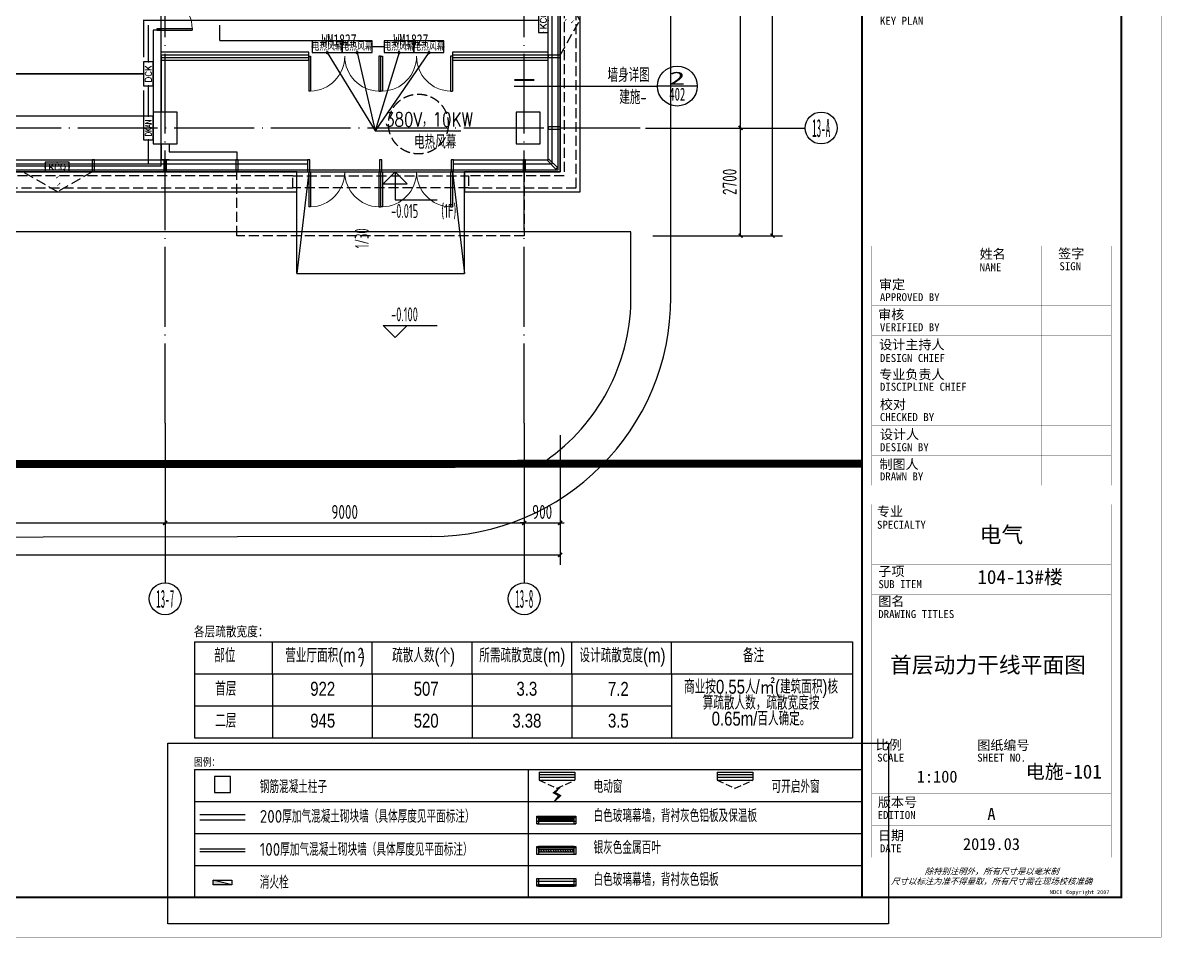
# Model space of a CAD drawing. Extents: x -228436 to 663611, y -207485 to 163917.
# Drawn here: x 44930 to 73468, y -20288 to 2638 of the extents above; entities that cross this region are included whole.
import ezdxf
from ezdxf.enums import TextEntityAlignment as Align

# ---------------------------------------------------------------- set-up
doc = ezdxf.new("R2010")
doc.units = 0
doc.header["$LTSCALE"] = 1000
for name, pattern in [('13#楼幕墙$0$DASH', [0.35, 0.25, -0.1]), ('X-104 13#平面$0$109-34 轴网$0$L1$0$$AUDIT_BAD_LTYPE1', [0]), ('X-104 13#平面$0$ACAD_ISO04W100', [30, 24, -3, 0, -3]), ('X-104 13#平面$0$DASH', [0.35, 0.25, -0.1]), ('X-104 13#平面$0$DOTE', [2.42, 2, -0.2, 0.02, -0.2]), ('X-平面图例$0$109-34 轴网$0$L1$0$$AUDIT_BAD_LTYPE1', [0]), ('X-平面图例$0$DASH', [0.35, 0.25, -0.1])]:
    doc.linetypes.add(name, pattern=pattern)
doc.layers.get('0').update_dxf_attribs({"linetype": 'CONTINUOUS'})
doc.layers.get('Defpoints').update_dxf_attribs({"linetype": 'CONTINUOUS'})
for name, color, linetype in [('104 13#平面$0$03-表格_紫', 197, 'CONTINUOUS'), ('104 13#平面$0$A-0-图名图例', 2, 'CONTINUOUS'), ('13#楼幕墙$0$A-C_幕墙龙骨', 8, 'CONTINUOUS'), ('13#楼幕墙$0$A-C_玻璃幕墙', 8, 'CONTINUOUS'), ('13#楼幕墙$0$A-C_窗', 8, 'CONTINUOUS'), ('13#楼幕墙$0$A-C_门', 8, 'CONTINUOUS'), ('AXIS_TEXT', 7, 'CONTINUOUS'), ('DIM-动力', 80, 'CONTINUOUS'), ('EQUIP-动力', 80, 'CONTINUOUS'), ('SHEET_TEXT', 7, 'CONTINUOUS'), ('WIRE-插座', 160, 'CONTINUOUS'), ('X-104 13#平面$0$01-标注_标高', 8, 'CONTINUOUS'), ('X-104 13#平面$0$01-标注_符号', 8, 'CONTINUOUS'), ('X-104 13#平面$0$01-标注_轴线坐标', 8, 'CONTINUOUS'), ('X-104 13#平面$0$02-TEXT_轴号', 7, 'CONTINUOUS'), ('X-104 13#平面$0$02-TEXT_门窗', 8, 'CONTINUOUS'), ('X-104 13#平面$0$A-C_玻璃幕墙', 8, 'CONTINUOUS'), ('X-104 13#平面$0$A-C_门', 8, 'CONTINUOUS'), ('X-104 13#平面$0$A-E_楼梯', 171, 'CONTINUOUS'), ('X-104 13#平面$0$A-I_卫-洁具', 8, 'CONTINUOUS'), ('X-104 13#平面$0$A-O_散水', 8, 'CONTINUOUS'), ('X-104 13#平面$0$A-TECH_结构', 8, 'CONTINUOUS'), ('X-104 13#平面$0$A_AXIS-轴线', 8, 'X-104 13#平面$0$DOTE'), ('X-104 13#平面$0$A_STR-砌块墙', 7, 'CONTINUOUS'), ('X-104 13#平面$0$A_STR-砼柱', 7, 'CONTINUOUS'), ('X-104 13#平面$0$DOOR_FIRE', 8, 'CONTINUOUS'), ('X-104 13#平面$0$M-用地 红线', 20, 'X-104 13#平面$0$ACAD_ISO04W100'), ('X-104 13#平面$0$M-绿化 首层轮廓', 197, 'CONTINUOUS'), ('X-104 13#平面$0$M-道路 边线', 151, 'CONTINUOUS'), ('X-平面图例$0$03-表格_197', 197, 'CONTINUOUS'), ('X-平面图例$0$04-电动窗', 1, 'CONTINUOUS'), ('X-平面图例$0$A-0-图名图例', 2, 'CONTINUOUS'), ('X-平面图例$0$A-C_玻璃幕墙', 140, 'CONTINUOUS'), ('X-平面图例$0$A-金属背板', 40, 'CONTINUOUS'), ('X-平面图例$0$COLUMN', 4, 'CONTINUOUS'), ('X-平面图例$0$EQUIP_消火栓', 7, 'CONTINUOUS'), ('X-平面图例$0$WAL1', 30, 'CONTINUOUS')]:
    doc.layers.add(name, color=color, linetype=linetype)
doc.layers.add('X-104 13#平面$0$000套内', color=8, linetype='CONTINUOUS', lineweight=30, plot=False)
doc.styles.add('104 13#平面$0$HT_HWXH', font='STXIHEI.TTF', dxfattribs={"width": 0.8})
doc.styles.add('104 13#平面$0$Standard', font='ros.shx', dxfattribs={"width": 0.8, "bigfont": 'jd.shx'})
doc.styles.add('_TEL_DIM', font='ROMANS2', dxfattribs={"width": 0.8, "height": 3.5, "bigfont": 'HZDF2'})
doc.styles.add('COMPLEX', font='COMPLEX')
doc.styles.add('X-104 13#平面$0$_TCH_AXIS', font='STXIHEI.TTF', dxfattribs={"width": 0.75})
doc.styles.add('X-104 13#平面$0$_TCH_DIM', font='ros1.shx', dxfattribs={"width": 0.8, "bigfont": 'jd.shx'})
doc.styles.add('X-104 13#平面$0$_TCH_DIM_T3', font='ros1.shx', dxfattribs={"width": 0.8, "bigfont": 'jd.shx'})
doc.styles.add('X-104 13#平面$0$_TCH_LABEL', font='STXIHEI.TTF', dxfattribs={"width": 0.75})
doc.styles.add('X-104 13#平面$0$_TCH_WINDOW', font='STXIHEI.TTF', dxfattribs={"width": 0.75, "height": 3.5})
doc.styles.add('X-平面图例$0$HT_HWXH', font='STXIHEI.TTF', dxfattribs={"width": 0.8})
doc.styles.add('X-平面图例$0$Standard', font='gbenor.shx', dxfattribs={"bigfont": 'gbcbig.shx'})
doc.styles.add('华文细黑', font='STXIHEI.TTF')
doc.styles.add('图签信息$0$华文细黑', font='STXIHEI.TTF', dxfattribs={"height": 10})
doc.dimstyles.new('X-104 13#平面$0$_TCH_ARCH&&100', dxfattribs={"dimtxt": 350, "dimasz": 100, "dimexe": 250, "dimexo": 300, "dimgap": 100, "dimtad": 1, "dimdec": 0, "dimzin": 0, "dimdsep": 46, "dimtxsty": 'X-104 13#平面$0$_TCH_DIM_T3', "dimblk": 'X-104 13#平面$0$_ArchTick', "dimcen": 0.09, "dimclrt": 7, "dimazin": 2, "dimtfac": 1, "dimtdec": 0, "dimtix": 1, "dimtmove": 2, "dimatfit": 3, "dimfxl": 0, "dimtolj": 1, "dimtzin": 0, "dimarcsym": 0})

# ---------------------------------------------------------------- blocks, each defined once
blk = doc.blocks.new('图签信息$0$WDCE Copyright200X')
at = {"const_width": 0.016}
blk.add_lwpolyline([(-10.6, 1.26, 1), (-11.4, 1.26, 1)], format="xyb", close=True, dxfattribs=at)
at = {"style": '图签信息$0$华文细黑'}
for s, p in [('WDCE ', (-11.46, 0.5)), ('     Copyright ', (-3.51, 0.5))]:
    blk.add_text(s, height=1, dxfattribs=at).set_placement(p, align=Align.BOTTOM_RIGHT)
blk.add_text('c', height=0.6, dxfattribs=at).set_placement((-11.04, 1.35), align=Align.MIDDLE_CENTER)
blk.add_attdef('200X', text='', height=1, dxfattribs=at).set_placement((-0.45, 0.5), align=Align.BOTTOM_RIGHT)
blk = doc.blocks.new('图签信息')
at = {"const_width": 0.5}
blk.add_lwpolyline([(-65, 0), (0, 0), (0, 500.5), (-65, 500.5)], close=True, dxfattribs=at)
at = {"const_width": 0.05}
for points in [[(-62.5, 217.74), (-2.5, 217.74)], [(-62.5, 103.26), (-2.5, 103.26), (-2.5, 163.26), (-62.5, 163.26), (-62.5, 103.26)], [(-37.5, 163.26), (-37.5, 103.26)], [(-20, 163.26), (-20, 103.26)], [(-62.5, 155.76), (-2.5, 155.76)], [(-62.5, 148.26), (-2.5, 148.26)], [(-62.5, 140.76), (-2.5, 140.76)], [(-62.5, 133.26), (-2.5, 133.26)], [(-62.5, 125.76), (-2.5, 125.76)], [(-62.5, 118.26), (-2.5, 118.26)], [(-62.5, 110.76), (-2.5, 110.76)], [(-62.5, 98.5), (-2.5, 98.5), (-2.5, 10), (-62.5, 10), (-62.5, 98.5)], [(-62.5, 83.5), (-2.5, 83.5)], [(-62.5, 76), (-2.5, 76)], [(-62.5, 40), (-2.5, 40)], [(-37.5, 40), (-37.5, 26)], [(-62.5, 26), (-2.5, 26)], [(-62.5, 18), (-2.5, 18)]]:
    blk.add_lwpolyline(points, dxfattribs=at)
blk.add_blockref('图签信息$0$WDCE Copyright200X', (-2.5, 0)).add_auto_attribs({'200X': '2007'})
at = {"style": '图签信息$0$华文细黑'}
for s, height, p in [('KEY PLAN', 2, (-60.5, 220.74)), ('姓名', 2.4, (-35.5, 162.47)), ('签字', 2.4, (-15.81, 162.57)), ('NAME', 2, (-35.5, 158.96)), ('SIGN', 2, (-15.5, 159.2)), ('审定', 2.4, (-60.73, 154.81)), ('APPROVED BY', 2, (-60.5, 151.44)), ('审核', 2.4, (-60.95, 147.29)), ('VERIFIED BY', 2, (-60.5, 143.91)), ('设计主持人', 2.4, (-60.68, 139.76)), ('DESIGN CHIEF', 2, (-60.5, 136.19)), ('专业负责人', 2.4, (-60.67, 132.26)), ('DISCIPLINE CHIEF', 2, (-60.5, 128.98)), ('校对', 2.4, (-60.5, 124.76)), ('CHECKED BY', 2, (-60.5, 121.37)), ('设计人', 2.4, (-60.5, 117.26)), ('DESIGN BY', 2, (-60.5, 113.83)), ('制图人', 2.4, (-60.61, 109.76)), ('DRAWN BY', 2, (-60.5, 106.5)), ('专业', 2.4, (-61.23, 97.93)), ('SPECIALTY', 2, (-61.23, 94.38)), ('子项', 2.4, (-60.88, 82.92)), ('SUB ITEM', 2, (-60.88, 79.5)), ('图名', 2.4, (-60.91, 75.41)), ('DRAWING TITLES', 2, (-60.91, 72)), ('比例', 2.4, (-61.56, 39.42)), ('图纸编号', 2.4, (-36.1, 39.32)), ('SCALE', 2, (-61.19, 36)), ('SHEET NO.', 2, (-36.1, 36)), ('版本号', 2.4, (-61, 25.03)), ('EDITION', 2, (-61.06, 21.61)), ('日期', 2.4, (-61, 16.68)), ('DATE', 2, (-60.5, 13.26))]:
    blk.add_text(s, height=height, dxfattribs=at).set_placement(p, align=Align.TOP_LEFT)
at = {"color": 4, "style": '图签信息$0$华文细黑'}
for s, p in [('A', (-32.53, 19.4)), ('2019.03', (-32.53, 11.84))]:
    blk.add_text(s, height=3, dxfattribs=at).set_placement(p, align=Align.CENTER)
at = {"style": '图签信息$0$华文细黑', "oblique": 20}
for s, p in [('除特别注明外，所有尺寸是以毫米制', (-32.5, 6.5)), ('尺寸以标注为准不得量取，所有尺寸需在现场校核准确', (-32.5, 4))]:
    blk.add_text(s, height=1.5, dxfattribs=at).set_placement(p, align=Align.MIDDLE_CENTER)
blk = doc.blocks.new('图签-A1')
at = {"color": 2}
blk.add_blockref('图签信息', (0, 0), dxfattribs=at)
blk = doc.blocks.new('图框-A1')
for points, const_width in [([(0, 0), (841, 0), (841, 594), (0, 594)], 0.05), ([(766, 584), (25, 584), (25, 10), (766, 10)], 0.5)]:
    blk.add_lwpolyline(points, close=True, dxfattribs=dict(const_width=const_width))
blk = doc.blocks.new('_AXISO')
blk.add_circle((0, 0), 0.5)
at = {"layer": 'AXIS_TEXT', "style": 'COMPLEX', "width": 1.041667}
blk.add_attdef('A', text='', height=0.56, dxfattribs=at).set_placement((-0.25, -0.28), (0.25, -0.28), align=Align.FIT)
blk = doc.blocks.new('X-104 13#平面$0$_ArchTick')
at = {"color": 0, "linetype": 'ByBlock', "const_width": 0.4}
blk.add_lwpolyline([(-0.5, -0.5), (0.5, 0.5)], dxfattribs=at)
blk = doc.blocks.new('*D765')
at = {"layer": 'Defpoints', "color": 0}
for p in [(-900, -7401), (58400, -7401), (58400, -10701)]:
    blk.add_point(p, dxfattribs=at)
at = {"layer": 'X-104 13#平面$0$01-标注_轴线坐标', "color": 0, "lineweight": -2}
for p, q in [((-900, -7701), (-900, -10951)), ((58400, -7701), (58400, -10951)), ((-900, -10701), (58400, -10701))]:
    blk.add_line(p, q, dxfattribs=at)
at = {"layer": 'X-104 13#平面$0$01-标注_轴线坐标', "color": 0, "lineweight": -2, "xscale": 100, "yscale": 100, "zscale": 100, "rotation": 180}
blk.add_blockref('X-104 13#平面$0$_ArchTick', (-900, -10701), dxfattribs=at)
at = {"layer": 'X-104 13#平面$0$01-标注_轴线坐标', "color": 0, "lineweight": -2, "xscale": 100, "yscale": 100, "zscale": 100}
blk.add_blockref('X-104 13#平面$0$_ArchTick', (58400, -10701), dxfattribs=at)
at = {"layer": 'X-104 13#平面$0$01-标注_轴线坐标', "color": 7, "insert": (28750, -10426), "char_height": 350, "attachment_point": 5, "style": 'X-104 13#平面$0$_TCH_DIM_T3'}
blk.add_mtext('\\A1;59300', dxfattribs=at)
blk = doc.blocks.new('*D772')
at = {"layer": 'Defpoints', "color": 0}
for p in [(39500, -7401), (48500, -7401), (48500, -9901)]:
    blk.add_point(p, dxfattribs=at)
at = {"layer": 'X-104 13#平面$0$01-标注_轴线坐标', "color": 0, "lineweight": -2}
for p, q in [((39500, -7701), (39500, -10151)), ((48500, -7701), (48500, -10151)), ((39500, -9901), (48500, -9901))]:
    blk.add_line(p, q, dxfattribs=at)
at = {"layer": 'X-104 13#平面$0$01-标注_轴线坐标', "color": 0, "lineweight": -2, "xscale": 100, "yscale": 100, "zscale": 100, "rotation": 180}
blk.add_blockref('X-104 13#平面$0$_ArchTick', (39500, -9901), dxfattribs=at)
at = {"layer": 'X-104 13#平面$0$01-标注_轴线坐标', "color": 0, "lineweight": -2, "xscale": 100, "yscale": 100, "zscale": 100}
blk.add_blockref('X-104 13#平面$0$_ArchTick', (48500, -9901), dxfattribs=at)
at = {"layer": 'X-104 13#平面$0$01-标注_轴线坐标', "color": 7, "insert": (44000, -9626), "char_height": 350, "attachment_point": 5, "style": 'X-104 13#平面$0$_TCH_DIM_T3'}
blk.add_mtext('\\A1;9000', dxfattribs=at)
blk = doc.blocks.new('*D773')
at = {"layer": 'Defpoints', "color": 0}
for p in [(48500, -7401), (57500, -7401), (57500, -9901)]:
    blk.add_point(p, dxfattribs=at)
at = {"layer": 'X-104 13#平面$0$01-标注_轴线坐标', "color": 0, "lineweight": -2}
for p, q in [((48500, -7701), (48500, -10151)), ((57500, -7701), (57500, -10151)), ((48500, -9901), (57500, -9901))]:
    blk.add_line(p, q, dxfattribs=at)
at = {"layer": 'X-104 13#平面$0$01-标注_轴线坐标', "color": 0, "lineweight": -2, "xscale": 100, "yscale": 100, "zscale": 100, "rotation": 180}
blk.add_blockref('X-104 13#平面$0$_ArchTick', (48500, -9901), dxfattribs=at)
at = {"layer": 'X-104 13#平面$0$01-标注_轴线坐标', "color": 0, "lineweight": -2, "xscale": 100, "yscale": 100, "zscale": 100}
blk.add_blockref('X-104 13#平面$0$_ArchTick', (57500, -9901), dxfattribs=at)
at = {"layer": 'X-104 13#平面$0$01-标注_轴线坐标', "color": 7, "insert": (53000, -9626), "char_height": 350, "attachment_point": 5, "style": 'X-104 13#平面$0$_TCH_DIM_T3'}
blk.add_mtext('\\A1;9000', dxfattribs=at)
blk = doc.blocks.new('*D774')
at = {"layer": 'Defpoints', "color": 0}
for p in [(57500, -7401), (58400, -7401), (58400, -9901)]:
    blk.add_point(p, dxfattribs=at)
at = {"layer": 'X-104 13#平面$0$01-标注_轴线坐标', "color": 0, "lineweight": -2}
for p, q in [((57500, -7701), (57500, -10151)), ((58400, -7701), (58400, -10151)), ((57500, -9901), (57400, -9901)), ((57500, -9901), (58400, -9901)), ((58400, -9901), (58500, -9901))]:
    blk.add_line(p, q, dxfattribs=at)
at = {"layer": 'X-104 13#平面$0$01-标注_轴线坐标', "color": 0, "lineweight": -2, "xscale": 100, "yscale": 100, "zscale": 100}
blk.add_blockref('X-104 13#平面$0$_ArchTick', (57500, -9901), dxfattribs=at)
at = {"layer": 'X-104 13#平面$0$01-标注_轴线坐标', "color": 0, "lineweight": -2, "xscale": 100, "yscale": 100, "zscale": 100, "rotation": 180}
blk.add_blockref('X-104 13#平面$0$_ArchTick', (58400, -9901), dxfattribs=at)
at = {"layer": 'X-104 13#平面$0$01-标注_轴线坐标', "color": 7, "insert": (57950, -9626), "char_height": 350, "attachment_point": 5, "style": 'X-104 13#平面$0$_TCH_DIM_T3'}
blk.add_mtext('\\A1;900', dxfattribs=at)
blk = doc.blocks.new('*D785')
at = {"layer": 'Defpoints', "color": 0}
for p in [(60425, 23235), (63725, 23235), (60425, -2700)]:
    blk.add_point(p, dxfattribs=at)
at = {"layer": 'X-104 13#平面$0$01-标注_轴线坐标', "color": 0, "lineweight": -2}
for p, q in [((60725, 23235), (63975, 23235)), ((63725, -2700), (63725, 23235)), ((60725, -2700), (63975, -2700))]:
    blk.add_line(p, q, dxfattribs=at)
at = {"layer": 'X-104 13#平面$0$01-标注_轴线坐标', "color": 0, "lineweight": -2, "xscale": 100, "yscale": 100, "zscale": 100}
for p, rotation in [((63725, 23235), 90), ((63725, -2700), 270)]:
    blk.add_blockref('X-104 13#平面$0$_ArchTick', p, dxfattribs=dict(at, rotation=rotation))
at = {"layer": 'X-104 13#平面$0$01-标注_轴线坐标', "color": 7, "insert": (63450, 10268), "char_height": 350, "attachment_point": 5, "rotation": 90, "style": 'X-104 13#平面$0$_TCH_DIM_T3'}
blk.add_mtext('\\A1;25935', dxfattribs=at)
blk = doc.blocks.new('*D786')
at = {"layer": 'Defpoints', "color": 0}
for p in [(60425, 0), (62925, 0), (60425, -2700)]:
    blk.add_point(p, dxfattribs=at)
at = {"layer": 'X-104 13#平面$0$01-标注_轴线坐标', "color": 0, "lineweight": -2}
for p, q in [((60725, 0), (63175, 0)), ((62925, -2700), (62925, 0)), ((60725, -2700), (63175, -2700))]:
    blk.add_line(p, q, dxfattribs=at)
at = {"layer": 'X-104 13#平面$0$01-标注_轴线坐标', "color": 0, "lineweight": -2, "xscale": 100, "yscale": 100, "zscale": 100}
for p, rotation in [((62925, 0), 90), ((62925, -2700), 270)]:
    blk.add_blockref('X-104 13#平面$0$_ArchTick', p, dxfattribs=dict(at, rotation=rotation))
at = {"layer": 'X-104 13#平面$0$01-标注_轴线坐标', "color": 7, "insert": (62650, -1350), "char_height": 350, "attachment_point": 5, "rotation": 90, "style": 'X-104 13#平面$0$_TCH_DIM_T3'}
blk.add_mtext('\\A1;2700', dxfattribs=at)
blk = doc.blocks.new('*D787')
at = {"layer": 'Defpoints', "color": 0}
for p in [(60425, 9000), (62925, 9000), (60425, 0)]:
    blk.add_point(p, dxfattribs=at)
at = {"layer": 'X-104 13#平面$0$01-标注_轴线坐标', "color": 0, "lineweight": -2}
for p, q in [((60725, 9000), (63175, 9000)), ((62925, 0), (62925, 9000)), ((60725, 0), (63175, 0))]:
    blk.add_line(p, q, dxfattribs=at)
at = {"layer": 'X-104 13#平面$0$01-标注_轴线坐标', "color": 0, "lineweight": -2, "xscale": 100, "yscale": 100, "zscale": 100}
for p, rotation in [((62925, 9000), 90), ((62925, 0), 270)]:
    blk.add_blockref('X-104 13#平面$0$_ArchTick', p, dxfattribs=dict(at, rotation=rotation))
at = {"layer": 'X-104 13#平面$0$01-标注_轴线坐标', "color": 7, "insert": (62650, 4500), "char_height": 350, "attachment_point": 5, "rotation": 90, "style": 'X-104 13#平面$0$_TCH_DIM_T3'}
blk.add_mtext('\\A1;9000', dxfattribs=at)
blk = doc.blocks.new('13#楼幕墙$0$A$C62EA228A')
at = {"linetype": '13#楼幕墙$0$DASH'}
blk.add_lwpolyline([(10, -300), (-860, -797), (-1730, -300)], dxfattribs=at)
at = {"layer": '13#楼幕墙$0$A-C_玻璃幕墙', "color": 1}
blk.add_lwpolyline([(-889, -674, 0, 25, 0), (-792, -580, 0, 0, 0), (-890, -456, 25, 0, 0), (-786, -374, 0, 0, 0)], format="xyseb", dxfattribs=at)
blk = doc.blocks.new('13#楼幕墙$0$A$C7A413A1D')
blk.add_lwpolyline([(-70, -300), (-10, -300), (-10, 0), (-70, 0)], close=True)
blk = doc.blocks.new('13#楼幕墙$0$$DorLib2D$00000002')
for p, q in [((-0.5, 0), (-0.5, 0.4875)), ((-0.475, 0.4875), (-0.5, 0.4875)), ((-0.475, 0), (-0.475, 0.4875)), ((0.475, 0), (0.475, 0.4875)), ((0.475, 0.4875), (0.5, 0.4875)), ((0.5, 0), (0.5, 0.4875)), ((-0.5, 0), (-0.475, 0)), ((0.5, 0), (0.475, 0))]:
    blk.add_line(p, q)
at = {"lineweight": 13}
for centre, start, end in [((-0.4875, 0), 0, 88.53072), ((0.4875, 0), 91.46928, 180)]:
    blk.add_arc(centre, 0.4875, start, end, dxfattribs=at)
blk = doc.blocks.new('13#楼幕墙')
at = {"layer": '13#楼幕墙$0$A-C_幕墙龙骨'}
blk.add_lwpolyline([(58118, -782), (58082, -818), (58294, -1030), (58330, -994)], close=True, dxfattribs=at)
at = {"layer": '13#楼幕墙$0$A-C_玻璃幕墙'}
for p, q in [((58100, -800), (58100, 18820)), ((58200, -900), (58200, 10770)), ((58350, -1050), (58350, 10770)), ((21800, -800), (52070, -800)), ((55730, -800), (58100, -800)), ((21900, -900), (52070, -900)), ((22050, -1050), (52070, -1050)), ((55730, -900), (58200, -900)), ((55730, -1050), (58350, -1050))]:
    blk.add_line(p, q, dxfattribs=at)
blk.add_lwpolyline([(4493, 15500), (-900, 15500), (-900, -1700), (22100, -1700), (22100, -1100), (58400, -1100), (58400, 18960), (53293, 23245), (37800, 14300), (37800, 10200), (12500, 10200), (4493, 15500)], dxfattribs=at)
at = {"layer": '13#楼幕墙$0$A-C_幕墙龙骨', "rotation": 90}
for p in [(58100, 1840), (58100, 40)]:
    blk.add_blockref('13#楼幕墙$0$A$C7A413A1D', p, dxfattribs=at)
at = {"layer": '13#楼幕墙$0$A-C_幕墙龙骨'}
for p in [(46740, -800), (48540, -800), (50340, -800), (52140, -800), (53940, -800), (55740, -800), (57540, -800)]:
    blk.add_blockref('13#楼幕墙$0$A$C7A413A1D', p, dxfattribs=at)
at = {"layer": '13#楼幕墙$0$A-C_窗', "xscale": -1, "rotation": 90}
blk.add_blockref('13#楼幕墙$0$A$C62EA228A', (58100, 1840), dxfattribs=at)
at = {"layer": '13#楼幕墙$0$A-C_窗'}
blk.add_blockref('13#楼幕墙$0$A$C62EA228A', (46660, -800), dxfattribs=at)
at = {"layer": '13#楼幕墙$0$A-C_门', "xscale": -1800, "yscale": -1800, "zscale": 100}
for p in [(53000, -1100), (54800, -1100)]:
    blk.add_blockref('13#楼幕墙$0$$DorLib2D$00000002', p, dxfattribs=at)
blk = doc.blocks.new('X-104 13#平面$0$A$C0BB3323F')
at = {"layer": 'Defpoints'}
blk.add_lwpolyline([(59300, 600), (59300, 20660), (54205, 24935), (38700, 16000), (38700, 11900), (13400, 11900), (5393, 17200), (0, 17200), (0, 0), (23000, 0), (23000, 600)], close=True, dxfattribs=at)
at = {"layer": 'X-104 13#平面$0$M-用地 红线', "ltscale": 0.05, "const_width": 200}
blk.add_lwpolyline([(-7235, -1505), (-2249, -6741), (66865, -6716)], dxfattribs=at)
at = {"layer": 'X-104 13#平面$0$M-绿化 首层轮廓'}
for p, q in [((61076, -900), (24200, -900)), ((61070, -2786), (61076, -900)), ((-2249, -6741), (58823, -6719))]:
    blk.add_line(p, q, dxfattribs=at)
blk.add_arc((56076, -2541), 5000, 303.3233, 357.2011, dxfattribs=at)
at = {"layer": 'X-104 13#平面$0$M-道路 边线', "ltscale": 0.5}
for p, q in [((62076, -2539), (62069, 17786)), ((56087, -8541), (56087, -8541))]:
    blk.add_line(p, q, dxfattribs=at)
at = {"layer": 'X-104 13#平面$0$M-道路 边线', "ltscale": 0.02}
blk.add_lwpolyline([(56087, -8541), (-7235, -8649)], dxfattribs=at)
at = {"layer": 'X-104 13#平面$0$M-道路 边线', "ltscale": 0.5}
blk.add_arc((56076, -2541), 6000, 270.0977, 0.0204, dxfattribs=at)
blk = doc.blocks.new('X-104 13#平面$0$$DorLib2D$00000002')
for p, q in [((-0.5, 0), (-0.5, 0.4875)), ((-0.475, 0.4875), (-0.5, 0.4875)), ((-0.475, 0), (-0.475, 0.4875)), ((0.475, 0), (0.475, 0.4875)), ((0.475, 0.4875), (0.5, 0.4875)), ((0.5, 0), (0.5, 0.4875)), ((-0.5, 0), (-0.475, 0)), ((0.5, 0), (0.475, 0))]:
    blk.add_line(p, q)
at = {"lineweight": 13}
for centre, start, end in [((-0.4875, 0), 0, 88.53072), ((0.4875, 0), 91.46928, 180)]:
    blk.add_arc(centre, 0.4875, start, end, dxfattribs=at)
blk = doc.blocks.new('_FZHK')
blk.add_lwpolyline([(-0.5, -0.5), (0.5, -0.5), (0.5, 0.5), (-0.5, 0.5)], close=True)
blk = doc.blocks.new('X-平面图例$0$$WINLIB2D$00000039')
at = {"color": 0}
for points in [[(-0.5, 0.5), (-0.5, -0.5)], [(0.5, 0.5), (-0.5, 0.5)], [(0.5, -0.5), (0.5, 0.5)], [(-0.5, 0.167), (0.5, 0.167)], [(-0.452, -0.167), (-0.5, 0.084)], [(-0.384, -0.167), (-0.448, 0.167)], [(-0.316, -0.167), (-0.38, 0.167)], [(-0.248, -0.167), (-0.312, 0.167)], [(-0.18, -0.167), (-0.244, 0.167)], [(-0.112, -0.167), (-0.176, 0.167)], [(-0.044, -0.167), (-0.108, 0.167)], [(0.024, -0.167), (-0.04, 0.167)], [(0.092, -0.167), (0.028, 0.167)], [(0.16, -0.167), (0.096, 0.167)], [(0.228, -0.167), (0.164, 0.167)], [(0.296, -0.167), (0.232, 0.167)], [(0.364, -0.167), (0.3, 0.167)], [(0.432, -0.167), (0.368, 0.167)], [(0.5, -0.167), (0.436, 0.167)], [(-0.5, -0.167), (0.5, -0.167)], [(0.5, -0.5), (-0.5, -0.5)]]:
    blk.add_lwpolyline(points, dxfattribs=at)
blk = doc.blocks.new('X-平面图例$0$$LinePat$岩棉板')
at = {"color": 0}
for p, q in [((0, -17), (12, -67)), ((12, -67), (24, -17))]:
    blk.add_line(p, q, dxfattribs=at)
for centre, start, end in [((12, -17), 0, 180), ((0, -67), 270, 0), ((24, -67), 180, 270)]:
    blk.add_arc(centre, 12, start, end, dxfattribs=at)
at = {"layer": 'Defpoints'}
blk.add_point((0, 0), dxfattribs=at)
at = {"layer": 'Defpoints', "color": 0}
blk.add_point((24, -84), dxfattribs=at)
blk = doc.blocks.new('X-平面图例$0$ii')
blk.add_lwpolyline([(-1340, 0), (0, 0), (0, -150), (-1340, -150)], close=True)
at = {"color": 8, "xscale": -1.801075267316308, "yscale": 1.782568518697715, "zscale": 1.782568518697715}
for p in [(-1297, 0), (-1254, 0), (-1210, 0), (-1167, 0), (-1124, 0), (-1081, 0), (-1037, 0), (-994, 0), (-951, 0), (-908, 0), (-865, 0), (-821, 0), (-778, 0), (-735, 0), (-692, 0), (-648, 0), (-605, 0), (-562, 0), (-519, 0), (-475, 0), (-432, 0), (-389, 0), (-346, 0), (-303, 0), (-259, 0), (-216, 0), (-173, 0), (-130, 0), (-86, 0), (-43, 0), (0, 0)]:
    blk.add_blockref('X-平面图例$0$$LinePat$岩棉板', p, dxfattribs=at)
blk = doc.blocks.new('X-平面图例$0$$TCHSYS$WIN2D')
for p, q in [((-0.5, 0.5), (0.5, 0.5)), ((-0.5, 0.5), (-0.5, -0.5)), ((0.5, 0.5), (0.5, -0.5)), ((0.5, 0.167), (-0.5, 0.167)), ((0.5, -0.167), (-0.5, -0.167)), ((-0.5, -0.5), (0.5, -0.5))]:
    blk.add_line(p, q)
blk = doc.blocks.new('X-平面图例$0$开启扇')
at = {"layer": 'X-平面图例$0$04-电动窗'}
h = blk.add_hatch(color=1, dxfattribs=at)
h.dxf.hatch_style = 1
h.paths.add_polyline_path([(771, 319), (600, 508), (817, 625), (569, 845), (738, 635), (521, 518)])
at = {"linetype": 'X-平面图例$0$DASH'}
blk.add_lwpolyline([(0, 50), (670, 350), (1340, 50)], dxfattribs=at)
at = {"layer": 'X-平面图例$0$04-电动窗', "color": 1}
blk.add_lwpolyline([(771, 319), (600, 508), (817, 625), (569, 845), (738, 635), (521, 518), (771, 319)], close=True, dxfattribs=at)
at = {"xscale": -1340, "yscale": 300, "zscale": 1340, "rotation": 180}
blk.add_blockref('X-平面图例$0$$TCHSYS$WIN2D', (670, -100), dxfattribs=at)
blk = doc.blocks.new('X-平面图例$0$$TwtSys$00000434')
for p, q in [((-0.5, 0.5), (-0.5, -0.5)), ((-0.5, -0.5), (0.5, 0.5)), ((0.5, 0.5), (-0.5, 0.5)), ((0.5, -0.5), (0.5, 0.5)), ((-0.5, -0.5), (0.5, -0.5))]:
    blk.add_line(p, q)
blk.add_solid([(0.5, -0.5), (0.5, 0.5), (-0.5, -0.5)])
blk = doc.blocks.new('X-平面图例')
at = {"layer": 'Defpoints'}
blk.add_lwpolyline([(0, 6800), (27101, 6800), (27101, 0), (0, 0)], close=True, dxfattribs=at)
at = {"layer": 'X-平面图例$0$03-表格_197'}
for p, q in [((1000, 5800), (26101, 5800)), ((1000, 5800), (1000, 1000)), ((13550, 5800), (13550, 1000)), ((26101, 5800), (26101, 1000)), ((1000, 4600), (26101, 4600)), ((1000, 3400), (26101, 3400)), ((1000, 2200), (26101, 2200)), ((1000, 1000), (26101, 1000))]:
    blk.add_line(p, q, dxfattribs=at)
at = {"layer": 'X-平面图例$0$A-C_玻璃幕墙'}
for p, q in [((13877, 4055), (15337, 4055)), ((13937, 1711), (15277, 1711)), ((13937, 1411), (15277, 1411))]:
    blk.add_line(p, q, dxfattribs=at)
at = {"layer": 'X-平面图例$0$A-C_玻璃幕墙', "linetype": 'X-平面图例$0$DASH'}
blk.add_lwpolyline([(20660, 5400), (21330, 5100), (22000, 5400)], dxfattribs=at)
at = {"layer": 'X-平面图例$0$A-C_玻璃幕墙'}
for points in [[(13877, 4055), (15337, 4055)], [(13937, 3755), (13877, 3755), (13877, 4055), (13937, 4055), (13937, 3755)], [(13877, 4005), (15337, 4005)], [(13877, 3855), (15337, 3855)], [(15337, 3755), (15277, 3755), (15277, 4055), (15337, 4055), (15337, 3755)], [(13877, 3755), (15337, 3755)], [(15337, 2861), (13877, 2861)], [(13877, 1611), (15337, 1611)], [(13877, 1461), (15337, 1461)]]:
    blk.add_lwpolyline(points, dxfattribs=at)
for points in [[(13877, 2911), (13937, 2911), (13937, 2611), (13877, 2611)], [(15277, 2911), (15337, 2911), (15337, 2611), (15277, 2611)], [(13877, 1711), (13937, 1711), (13937, 1411), (13877, 1411)], [(15277, 1711), (15337, 1711), (15337, 1411), (15277, 1411)]]:
    blk.add_lwpolyline(points, close=True, dxfattribs=at)
at = {"layer": 'X-平面图例$0$A-金属背板'}
for points in [[(13937, 4005), (15277, 4005)], [(13937, 3855), (15277, 3855)]]:
    blk.add_lwpolyline(points, dxfattribs=at)
blk.add_lwpolyline([(15277, 1477), (15277, 1461), (13937, 1461), (13937, 1477)], close=True, dxfattribs=at)
at = {"layer": 'X-平面图例$0$WAL1'}
for p, q in [((2905, 4095), (1209, 4095)), ((2905, 3895), (1209, 3895)), ((2905, 2802), (1209, 2802)), ((2905, 2702), (1209, 2702))]:
    blk.add_line(p, q, dxfattribs=at)
at = {"layer": 'X-平面图例$0$A-C_玻璃幕墙', "linetype": 'X-平面图例$0$109-34 轴网$0$L1$0$$AUDIT_BAD_LTYPE1', "xscale": -1, "rotation": 180}
blk.add_blockref('X-平面图例$0$开启扇', (13967, 5450), dxfattribs=at)
at = {"layer": 'X-平面图例$0$A-C_玻璃幕墙', "linetype": 'X-平面图例$0$109-34 轴网$0$L1$0$$AUDIT_BAD_LTYPE1', "xscale": 1340, "yscale": 300, "zscale": 1340}
blk.add_blockref('X-平面图例$0$$TCHSYS$WIN2D', (21330, 5550), dxfattribs=at)
at = {"layer": 'X-平面图例$0$A-C_玻璃幕墙', "xscale": -1}
blk.add_blockref('X-平面图例$0$ii', (13937, 4005), dxfattribs=at)
at = {"layer": 'X-平面图例$0$A-C_玻璃幕墙', "xscale": 1340, "yscale": 300.0000000000001, "zscale": -1340}
blk.add_blockref('X-平面图例$0$$WINLIB2D$00000039', (14607, 2761), dxfattribs=at)
at = {"layer": 'X-平面图例$0$COLUMN', "xscale": 600, "yscale": 600, "zscale": 600}
blk.add_blockref('_FZHK', (2057, 5241), dxfattribs=at)
at = {"layer": 'X-平面图例$0$EQUIP_消火栓', "xscale": 700, "yscale": -180, "zscale": 700, "rotation": 180}
blk.add_blockref('X-平面图例$0$$TwtSys$00000434', (2057, 1556), dxfattribs=at)
at = {"style": 'X-平面图例$0$Standard'}
for s, height, p in [('钢筋混凝土柱子', 482.3, (3459, 4915)), ('电动窗', 482.3, (16010, 4921)), ('可开启外窗', 482.3, (22703, 4921)), ('200厚加气混凝土砌块墙（具体厚度见平面标注）', 482.27, (3459, 3800)), ('白色玻璃幕墙，背衬灰色铝板及保温板', 482.27, (16010, 3828)), ('100厚加气混凝土砌块墙（具体厚度见平面标注）', 482.27, (3459, 2558)), ('银灰色金属百叶', 482.3, (16010, 2628)), ('消火栓', 482.3, (3459, 1321)), ('白色玻璃幕墙，背衬灰色铝板', 482.27, (16010, 1428))]:
    blk.add_text(s, height=height, dxfattribs=at).set_placement(p)
at = {"layer": 'X-平面图例$0$A-0-图名图例', "style": 'X-平面图例$0$HT_HWXH', "width": 0.8}
blk.add_text('图例：', height=290.1, dxfattribs=at).set_placement((988, 5938))
blk = doc.blocks.new('104 13#平面$0$56fds5f8')
at = {"layer": '104 13#平面$0$03-表格_紫'}
for p, q in [((-16500, 2400), (0, 2400)), ((-16500, 2400), (-16500, 0)), ((-14541, 1600), (-14541, 2400)), ((-12041, 1600), (-12041, 2400)), ((-9541, 1600), (-9541, 2400)), ((-7041, 1600), (-7041, 2400)), ((-4541, 1600), (-4541, 2400)), ((0, 2400), (0, 0)), ((-16500, 1599), (0, 1599)), ((-14541, 1600), (-14541, 0)), ((-12041, 1600), (-12041, 0)), ((-9541, 1600), (-9541, 0)), ((-7041, 1600), (-7041, 0)), ((-4541, 1601), (-4541, 1)), ((-16500, 800), (-4541, 800)), ((-16500, 0), (0, 0))]:
    blk.add_line(p, q, dxfattribs=at)
at = {"layer": '104 13#平面$0$03-表格_紫', "style": '104 13#平面$0$Standard', "width": 0.8}
for s, height, p in [('部位', 350, (-15737, 1888)), ('营业厅面积(m )', 350, (-13226, 1888)), ('2', 250, (-12332, 1998)), ('疏散人数(个)', 350, (-10755, 1888)), ('所需疏散宽度(m)', 350, (-8280, 1889)), (' 设计疏散宽度(m)', 350, (-5822, 1889)), ('备注', 350, (-2483, 1888))]:
    blk.add_text(s, height=height, dxfattribs=at).set_placement(p, align=Align.CENTER)
at = {"layer": '104 13#平面$0$03-表格_紫', "char_height": 350, "attachment_point": 5, "style": '104 13#平面$0$Standard'}
for s, insert, width in [('首层', (-15713, 1224), 3429.56), ('922', (-13283, 1224), 2736.58), ('507', (-10690, 1224), 2736.58), ('3.3', (-8166, 1224), 2736.58), ('7.2', (-5872, 1224), 1290.93), ('二层', (-15713, 425), 3429.56), ('945', (-13283, 425), 2736.58), ('520', (-10690, 424), 2736.58), ('3.38', (-8166, 424), 2736.58), ('3.5', (-5872, 425), 1290.93)]:
    blk.add_mtext(s, dxfattribs=dict(at, insert=insert, width=width))
at = {"layer": '104 13#平面$0$03-表格_紫', "insert": (-2295, 875), "char_height": 350, "width": 3980.65, "attachment_point": 5, "line_spacing_factor": 0.685714, "style": '104 13#平面$0$Standard'}
blk.add_mtext('商业按0.55人/{\\fSTXihei|b0|i0|c129|p2;㎡}(建筑面积)核算疏散人数，疏散宽度按0.65m/百人确定。', dxfattribs=at)
blk = doc.blocks.new('$equip$00001816')
for p, q in [((0.75, 0.6), (-0.75, 0.6)), ((-0.75, 0.6), (-0.75, 0)), ((0.75, 0), (0.75, 0.6)), ((-0.75, 0), (0.75, 0))]:
    blk.add_line(p, q)
for p in [(0, 0.6), (-0.75, 0.3), (0, 0), (0.75, 0.3)]:
    blk.add_point(p)
at = {"color": 7, "style": '_TEL_DIM'}
blk.add_attdef('$TEXT$', text='', height=0.4, dxfattribs=at).set_placement((0, 0.3), align=Align.MIDDLE_CENTER)
at = {"color": 7, "style": '_TEL_DIM', "flags": 1}
blk.add_attdef('A', text='', height=0.00002, dxfattribs=at).set_placement((0, 0), align=Align.MIDDLE_CENTER)
blk = doc.blocks.new('X-104 13#平面$0$轴网')
at = {"layer": 'X-104 13#平面$0$01-标注_轴线坐标'}
for p, q in [((60543.5, 0), (64543.5, 0)), ((48500, -7401), (48500, -11401)), ((57500, -7401), (57500, -11401))]:
    blk.add_line(p, q, dxfattribs=at)
at = {"layer": 'X-104 13#平面$0$A_AXIS-轴线', "linetype": 'X-104 13#平面$0$DOTE'}
for p, q in [((48500, -7401), (48500, 24620.3)), ((57500, -7401), (57500, 24620.3)), ((60408.4, 0), (-2925, 0))]:
    blk.add_line(p, q, dxfattribs=at)
at = {"layer": 'X-104 13#平面$0$01-标注_轴线坐标'}
ref = blk.add_blockref('_AXISO', (64943.5, 0), dxfattribs=dict(at, xscale=800, yscale=800, zscale=800))
ref.add_attrib('A', '13-A', dxfattribs={"layer": 'X-104 13#平面$0$02-TEXT_轴号', "height": 452.55, "style": 'X-104 13#平面$0$_TCH_AXIS', "width": 0.456881}).set_placement((64717.2, -226.3), (65169.7, -226.3), align=Align.FIT)
ref = blk.add_blockref('_AXISO', (48500, -11801), dxfattribs=dict(at, xscale=800, yscale=800, zscale=800))
ref.add_attrib('A', '13-7', dxfattribs={"layer": 'X-104 13#平面$0$02-TEXT_轴号', "height": 452.55, "style": 'X-104 13#平面$0$_TCH_AXIS', "width": 0.499498}).set_placement((48273.7, -12027.3), (48726.3, -12027.3), align=Align.FIT)
ref = blk.add_blockref('_AXISO', (57500, -11801), dxfattribs=dict(at, xscale=800, yscale=800, zscale=800))
ref.add_attrib('A', '13-8', dxfattribs={"layer": 'X-104 13#平面$0$02-TEXT_轴号', "height": 452.55, "style": 'X-104 13#平面$0$_TCH_AXIS', "width": 0.499498}).set_placement((57273.7, -12027.3), (57726.3, -12027.3), align=Align.FIT)
for p1, p2, distance, text, picture, middle in [((60425, -2700), (60425, 23235.1), -3300, '25935', '*D785', (63450, 10267.5)), ((60425, 0), (60425, 9000), -2500, '9000', '*D787', (62650, 4500)), ((60425, -2700), (60425, 0), -2500, '2700', '*D786', (62650, -1350)), ((-900, -7401), (58400, -7401), -3300, '59300', '*D765', (28750, -10426)), ((39500, -7401), (48500, -7401), -2500, '9000', '*D772', (44000, -9626)), ((48500, -7401), (57500, -7401), -2500, '9000', '*D773', (53000, -9626)), ((57500, -7401), (58400, -7401), -2500, '900', '*D774', (57950, -9626))]:
    dim = blk.add_aligned_dim(p1=p1, p2=p2, distance=distance, text=text, dimstyle='X-104 13#平面$0$_TCH_ARCH&&100', dxfattribs=at)
    dim.commit()
    dim.dimension.update_dxf_attribs({"geometry": picture, "text_midpoint": middle})
blk = doc.blocks.new('X-104 13#平面')
at = {"layer": 'X-104 13#平面$0$000套内'}
blk.add_lwpolyline([(7100, -1550), (21950, -1550), (21950, -950), (48400, -950), (48400, 11050), (53400, 11050), (53400, 18100), (58250, 18100), (58250, 18890), (53289.1, 23052.7), (37950, 14213.3), (37950, 10050), (12454.9, 10050), (4447.4, 15350), (4100, 15350), (4100, 6300), (7100, 6300), (7100, -1550)], dxfattribs=at)
at = {"layer": 'X-104 13#平面$0$01-标注_标高'}
for p, q in [((54265.2, -1100), (53965.2, -1400)), ((54265.2, -1100), (54565.2, -1400)), ((54265.2, -1100), (54265.2, -1800)), ((53965.2, -1400), (54565.2, -1400)), ((54265.2, -1800), (55321.8, -1800)), ((54265.2, -5251.9), (53965.2, -4951.9)), ((53965.2, -4951.9), (55321.8, -4951.9)), ((54265.2, -5251.9), (54565.2, -4951.9))]:
    blk.add_line(p, q, dxfattribs=at)
at = {"layer": 'X-104 13#平面$0$01-标注_符号'}
for p, q in [((57250, 1050), (59253.1, 1050)), ((59253.1, 1050), (60837.3, 1050)), ((61837.3, 1050), (60837.3, 1050))]:
    blk.add_line(p, q, dxfattribs=at)
at = {"layer": 'X-104 13#平面$0$01-标注_符号', "const_width": 50}
blk.add_lwpolyline([(57250, 1200), (57750, 1200)], dxfattribs=at)
at = {"layer": 'X-104 13#平面$0$01-标注_符号', "linetype": 'X-104 13#平面$0$109-34 轴网$0$L1$0$$AUDIT_BAD_LTYPE1'}
blk.add_lwpolyline([(53824.3, -2076.5, 0, 0, 0), (53824.3, -2886.7, 80, 0, 0), (53824.3, -3186.7, 0, 0, 0)], format="xyseb", dxfattribs=at)
at = {"layer": 'X-104 13#平面$0$01-标注_符号'}
blk.add_circle((61337.3, 1050), 500, dxfattribs=at)
at = {"layer": 'X-104 13#平面$0$A-C_玻璃幕墙'}
for p, q in [((52100, 1900), (48400, 1900)), ((48400, 1833.3), (52100, 1833.3)), ((48400, 1766.7), (52100, 1766.7)), ((52100, 1700), (52100, 1900)), ((58100, 1900), (55700, 1900)), ((55700, 1900), (55700, 1700)), ((55700, 1833.3), (58100, 1833.3)), ((55700, 1766.7), (58100, 1766.7)), ((58100, 1700), (58100, 1900)), ((48400, 1700), (52100, 1700)), ((55700, 1700), (58100, 1700))]:
    blk.add_line(p, q, dxfattribs=at)
at = {"layer": 'X-104 13#平面$0$A-C_玻璃幕墙', "linetype": 'X-104 13#平面$0$DASH'}
blk.add_lwpolyline([(57500, -1100), (57500, -2700), (50300, -2700), (50300, -1100)], dxfattribs=at)
at = {"layer": 'X-104 13#平面$0$A-E_楼梯'}
for p, q in [((51800, -3650), (51800, -1100)), ((51800, -1100), (56000, -1100)), ((52100, -1100), (51800, -3650)), ((55700, -1100), (56000, -3650)), ((56000, -3650), (56000, -1100)), ((51800, -3650), (56000, -3650))]:
    blk.add_line(p, q, dxfattribs=at)
at = {"layer": 'X-104 13#平面$0$A-I_卫-洁具', "linetype": 'X-104 13#平面$0$DASH'}
blk.add_circle((54847.2, 98.9), 750, dxfattribs=at)
at = {"layer": 'X-104 13#平面$0$A-O_散水', "linetype": 'X-104 13#平面$0$DASH'}
for p, q in [((51700, -1200), (56100, -1200)), ((56100, -1500), (51700, -1500))]:
    blk.add_line(p, q, dxfattribs=at)
at = {"layer": 'X-104 13#平面$0$A-O_散水'}
blk.add_lwpolyline([(58400, 10350), (58400, -1100), (56000, -1100), (56000, -1600), (58900, -1600), (58900, 10350)], dxfattribs=at)
at = {"layer": 'X-104 13#平面$0$A-O_散水', "linetype": 'X-104 13#平面$0$DASH'}
blk.add_lwpolyline([(58500, 10350), (58500, -1200), (56100, -1200), (56100, -1500), (58800, -1500), (58800, 10350)], dxfattribs=at)
at = {"layer": 'X-104 13#平面$0$A-O_散水'}
blk.add_lwpolyline([(51800, -1600), (51800, -1100), (22100, -1100), (22100, -1700), (5600, -1700), (5600, -2200), (22600, -2200), (22600, -1600)], close=True, dxfattribs=at)
at = {"layer": 'X-104 13#平面$0$A-O_散水', "linetype": 'X-104 13#平面$0$DASH'}
blk.add_lwpolyline([(51700, -1500), (51700, -1200), (22200, -1200), (22200, -1800), (5700, -1800), (5700, -2100), (22500, -2100), (22500, -1500)], close=True, dxfattribs=at)
at = {"layer": 'X-104 13#平面$0$A-TECH_结构'}
blk.add_lwpolyline([(58350, -1050), (58350, 18936.6), (53287.9, 23184.2), (37850, 14271.1), (37850, 10150), (12485, 10150), (4477.5, 15450), (-850, 15450), (-850, -1650), (22050, -1650), (22050, -1050)], close=True, dxfattribs=at)
at = {"layer": 'X-104 13#平面$0$A_STR-砌块墙'}
for p, q in [((48400, 2450), (48200, 2450)), ((48200, 2450), (48200, 1800)), ((48400, 1800), (48400, 2450)), ((48200, 1800), (48200, 400)), ((48400, 1800), (48400, 400)), ((48400, -400), (48400, -700)), ((48600, -400), (48600, -600)), ((48400, -700), (48400, -800)), ((48600, -800), (48400, -800)), ((48600, -600), (50300, -600)), ((48600, -800), (50300, -800)), ((48600, -800), (48600, -800)), ((50300, -600), (50300, -800))]:
    blk.add_line(p, q, dxfattribs=at)
at = {"xscale": 100, "yscale": 100, "zscale": 100}
for name, p in [('图框-A1', (-10634.5, -20285.2)), ('图签-A1', (72465.5, -19285.2))]:
    blk.add_blockref(name, p, dxfattribs=at)
for name, p in [('X-104 13#平面$0$A$C0BB3323F', (-900, -1700)), ('X-104 13#平面$0$轴网', (0, 0))]:
    blk.add_blockref(name, p)
at = {"layer": 'X-104 13#平面$0$A-C_门'}
ref = blk.add_blockref('X-104 13#平面$0$$DorLib2D$00000002', (53000, 1800), dxfattribs=dict(at, xscale=-1800, yscale=-1800, zscale=200))
ref.add_attrib('A', 'WM1827', (52423.8, 2067.6), dxfattribs={"layer": 'X-104 13#平面$0$02-TEXT_门窗', "height": 285.43, "style": 'X-104 13#平面$0$_TCH_WINDOW', "width": 0.75})
ref = blk.add_blockref('X-104 13#平面$0$$DorLib2D$00000002', (54800, 1800), dxfattribs=dict(at, xscale=-1800, yscale=-1800, zscale=200))
ref.add_attrib('A', 'WM1827', (54223.8, 2067.6), dxfattribs={"layer": 'X-104 13#平面$0$02-TEXT_门窗', "height": 285.43, "style": 'X-104 13#平面$0$_TCH_WINDOW', "width": 0.75})
at = {"layer": 'X-104 13#平面$0$A-TECH_结构'}
blk.add_blockref('13#楼幕墙', (0, 0), dxfattribs=at)
at = {"layer": 'X-104 13#平面$0$A_STR-砼柱', "xscale": 600, "yscale": 800, "zscale": 800}
for p in [(48500, 0), (57600, 0)]:
    blk.add_blockref('_FZHK', p, dxfattribs=at)
at = {"layer": 'X-104 13#平面$0$DOOR_FIRE', "xscale": 1800, "yscale": 1800, "zscale": 200, "rotation": 270}
blk.add_blockref('X-104 13#平面$0$$DorLib2D$00000002', (48300, 3350), dxfattribs=at)
at = {"layer": 'X-104 13#平面$0$01-标注_标高', "color": 7, "style": 'X-104 13#平面$0$_TCH_DIM', "width": 0.64}
for s, p in [('-0.015', (54161.1, -2255)), ('(1F)', (55421.8, -2255)), ('-0.100', (54161.1, -4846.9))]:
    blk.add_text(s, height=350, dxfattribs=at).set_placement(p)
at = {"layer": 'X-104 13#平面$0$01-标注_符号', "color": 7, "style": 'X-104 13#平面$0$_TCH_DIM', "width": 0.8}
for s, p in [('墙身详图', (59588.4, 1155)), ('建施-', (59884.2, 600.4))]:
    blk.add_text(s, height=347.29, dxfattribs=at).set_placement(p)
at = {"layer": 'X-104 13#平面$0$01-标注_符号', "color": 7, "style": 'X-104 13#平面$0$_TCH_LABEL'}
for s, height, width, p, p2 in [('2', 322, 2.247292, (61136, 1090.2), (61538.5, 1090.2)), ('402', 321.99, 0.749097, (61136, 687.8), (61538.5, 687.8))]:
    blk.add_text(s, height=height, dxfattribs=dict(at, width=width)).set_placement(p, p2, align=Align.FIT)
at = {"layer": 'X-104 13#平面$0$01-标注_符号', "color": 7, "linetype": 'X-104 13#平面$0$109-34 轴网$0$L1$0$$AUDIT_BAD_LTYPE1', "style": 'X-104 13#平面$0$_TCH_DIM', "width": 0.64}
blk.add_text('1/30', height=350, rotation=90, dxfattribs=at).set_placement((53602.6, -3015.6))
blk = doc.blocks.new('104 13#平面')
for name, p in [('X-104 13#平面', (0, 0)), ('104 13#平面$0$56fds5f8', (65732, -15285))]:
    blk.add_blockref(name, p)
at = {"xscale": 0.6666666666666666, "yscale": 0.6666666666666666, "zscale": 0.6666666666666666}
blk.add_blockref('X-平面图例', (48565, -19952), dxfattribs=at)
at = {"layer": '104 13#平面$0$A-0-图名图例', "style": '104 13#平面$0$HT_HWXH', "width": 0.8}
blk.add_text('各层疏散宽度：', height=244.7, dxfattribs=at).set_placement((49220, -12743))

msp = doc.modelspace()

# ---------------------------------------------------------------- linework, layer by layer
msp.add_lwpolyline([(-900, -1700), (21800, -1700), (21800, -1100), (58400, -1100), (58400, 18960), (53305, 23235), (37800, 14300), (37800, 10200), (12500, 10200), (4300, 15500), (-900, 15500), (-900, -1700)])
at = {"layer": 'DIM-动力'}
for p, q in [((52561.5, 1889.1), (53764.7, -67)), ((53311.5, 1889.1), (53764.7, -67)), ((54361.5, 1889.1), (53764.7, -67)), ((55111.5, 1889.1), (53764.7, -67)), ((53764.7, -67), (55907.4, -67))]:
    msp.add_line(p, q, dxfattribs=at)
at = {"layer": 'DIM-动力', "const_width": 40}
for points in [[(52551.1, 1906.1, 1), (52572, 1872, 1)], [(53307, 1908.5, 1), (53316, 1869.6, 1)], [(54367.4, 1908.2, 1), (54355.7, 1869.9, 1)], [(55122.9, 1905.5, 1), (55100.2, 1872.6, 1)]]:
    msp.add_lwpolyline(points, format="xyb", close=True, dxfattribs=at)
at = {"layer": 'WIRE-插座', "color": 160, "const_width": 35}
for points in [[(57860, 2697.2), (47960, 2697.2), (47960, 1771)], [(48080, 1658.5), (48080, 2584.7)], [(47960, 1358.5), (39688.6, 1358.5)], [(47960, 300), (47960, 946)], [(48080, 1058.5), (48080, 300)], [(40280, 300), (47960, 300)], [(46093.1, -900), (48080, -900), (48080, -300)]]:
    msp.add_lwpolyline(points, dxfattribs=at)
at = {"layer": 'WIRE-插座', "color": 160, "linetype": 'Continuous', "const_width": 35}
for points in [[(49863.3, 2189.1), (49863.3, 2584.7)], [(52186.5, 2189.1), (49863.3, 2189.1)], [(53686.5, 2039.1), (53986.5, 2039.1)]]:
    msp.add_lwpolyline(points, dxfattribs=at)

# ---------------------------------------------------------------- block references
msp.add_blockref('104 13#平面', (0, 0))
at = {"layer": 'EQUIP-动力', "color": 80, "xscale": 400, "yscale": 400, "zscale": 400, "rotation": 90}
for p, values in [((58100, 2697.2), {'$TEXT$': 'KCQ'}), ((48200, 1358.5), {'$TEXT$': 'DCK'})]:
    msp.add_blockref('$equip$00001816', p, dxfattribs=at).add_auto_attribs(values)
at = {"layer": 'EQUIP-动力', "color": 80}
ref = msp.add_blockref('$equip$00001816', (52561.5, 1889.1), dxfattribs=dict(at, xscale=500, yscale=500, zscale=500))
ref.add_attrib('$TEXT$', '电热风幕', dxfattribs={"layer": '0', "color": 7, "height": 200, "style": '_TEL_DIM', "width": 0.75}).set_placement((52561.5, 2039.1), align=Align.MIDDLE_CENTER)
ref = msp.add_blockref('$equip$00001816', (53311.5, 1889.1), dxfattribs=dict(at, xscale=500, yscale=500, zscale=500))
ref.add_attrib('$TEXT$', '电热风幕', dxfattribs={"layer": '0', "color": 7, "height": 200, "style": '_TEL_DIM', "width": 0.75}).set_placement((53311.5, 2039.1), align=Align.MIDDLE_CENTER)
ref = msp.add_blockref('$equip$00001816', (54361.5, 1889.1), dxfattribs=dict(at, xscale=500, yscale=500, zscale=500))
ref.add_attrib('$TEXT$', '电热风幕', dxfattribs={"layer": '0', "color": 7, "height": 200, "style": '_TEL_DIM', "width": 0.75}).set_placement((54361.5, 2039.1), align=Align.MIDDLE_CENTER)
ref = msp.add_blockref('$equip$00001816', (55111.5, 1889.1), dxfattribs=dict(at, xscale=500, yscale=500, zscale=500))
ref.add_attrib('$TEXT$', '电热风幕', dxfattribs={"layer": '0', "color": 7, "height": 200, "style": '_TEL_DIM', "width": 0.75}).set_placement((55111.5, 2039.1), align=Align.MIDDLE_CENTER)
ref = msp.add_blockref('$equip$00001816', (48200, 0), dxfattribs=dict(at, xscale=400, yscale=400, zscale=400, rotation=90))
ref.add_attrib('$TEXT$', 'DKAN', dxfattribs={"layer": '0', "color": 7, "height": 160, "rotation": 90, "style": '_TEL_DIM', "width": 0.6}).set_placement((48080, 0), align=Align.MIDDLE_CENTER)
at = {"layer": 'EQUIP-动力', "color": 80, "xscale": 400, "yscale": 400, "zscale": 400}
msp.add_blockref('$equip$00001816', (45793.1, -1100), dxfattribs=at).add_auto_attribs({'$TEXT$': 'KCQ'})

# ---------------------------------------------------------------- texts
at = {"layer": 'DIM-动力', "color": 7, "style": '_TEL_DIM', "width": 0.8}
for s, p in [('380V，10KW', (54008.9, 38)), ('电热风幕', (54739.7, -522))]:
    msp.add_text(s, height=347.24, dxfattribs=at).set_placement(p)
at = {"layer": 'SHEET_TEXT', "style": '华文细黑'}
for s, height, p in [('电气', 400, (68916.9, -9995)), ('104-13#楼', 350, (68859, -11081.3)), ('首层动力干线平面图', 400, (66669.8, -13259.2)), ('电施-101', 350, (70070.2, -15960.5)), ('1:100', 300, (67340.4, -16110.6))]:
    msp.add_text(s, height=height, dxfattribs=at).set_placement(p, align=Align.TOP_LEFT)

doc.saveas('drawing.dxf')
